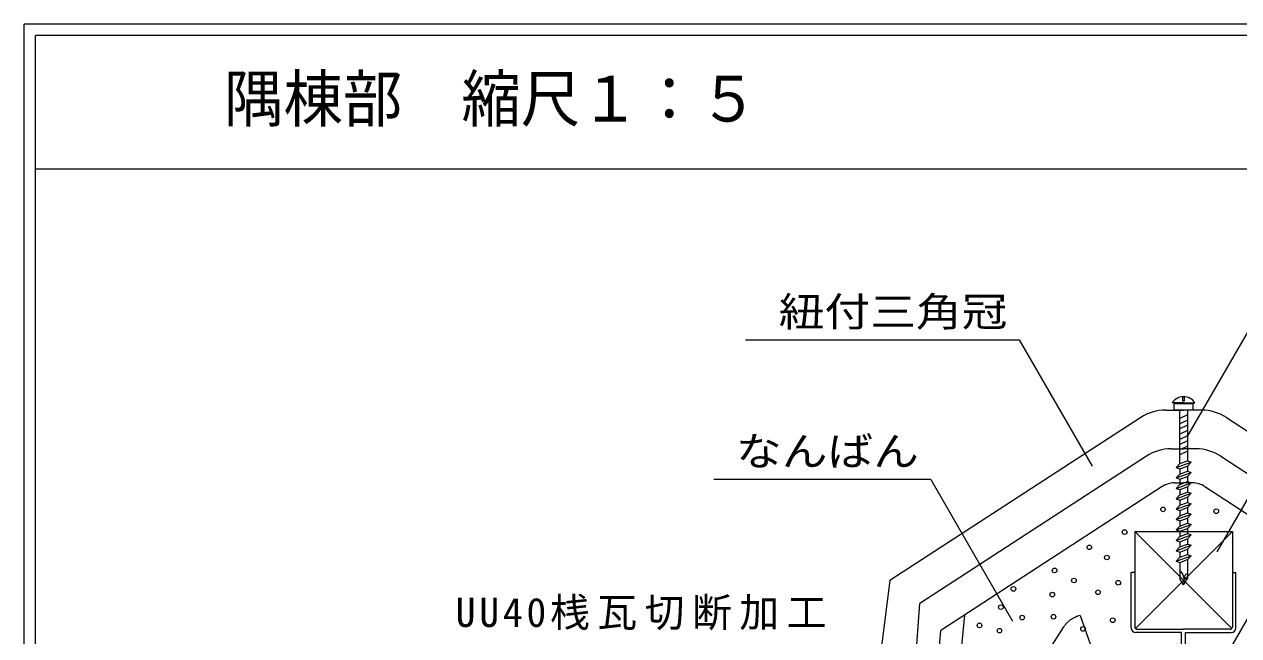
# Model space of a CAD drawing. Units: millimetres, scale not verified. Extents: x -990 to 1002, y -1561 to 1249.
# Drawn here: x -988 to -454, y -480 to -211 of the extents above; entities that cross this region are included whole.
import ezdxf
from ezdxf.enums import TextEntityAlignment as Align

# ---------------------------------------------------------------- set-up
doc = ezdxf.new("R2010")
doc.units = ezdxf.units.MM
doc.header["$LTSCALE"] = 5
doc.layers.add('0-0_0', color=7, linetype='Continuous', lineweight=18)
doc.styles.add('ＭＳ ゴシック', font='')
doc.styles.get('ＭＳ ゴシック').set_extended_font_data('MS Gothic')

msp = doc.modelspace()

# ---------------------------------------------------------------- linework, layer by layer
at = {"layer": '0-0_0'}
for p, q in [((1001.853, -211.484), (-988.147, -211.484)), ((-988.147, -1561.483), (-988.147, -211.484)), ((996.853, -216.484), (-983.147, -216.484)), ((-983.147, -1556.483), (-983.147, -216.484)), ((996.853, -275.202), (-983.147, -275.202)), ((-476.173, -392.456), (-437.319, -325.16)), ((-670.831, -350.321), (-550.412, -350.321)), ((-550.412, -350.321), (-518.345, -405.864)), ((-463.286, -443.487), (-412.429, -355.399)), ((-478.083, -377.991), (-483.1, -377.991)), ((-479.802, -378.373), (-479.802, -377.991)), ((-478.083, -377.991), (-473.065, -377.991)), ((-476.361, -378.373), (-476.361, -377.991)), ((-479.802, -404.741), (-479.802, -381.097)), ((-476.361, -383.283), (-479.802, -384.903)), ((-476.361, -381.097), (-476.361, -403.49)), ((-476.361, -385.573), (-479.802, -387.192)), ((-476.361, -387.862), (-479.802, -389.481)), ((-476.361, -390.151), (-479.802, -391.769)), ((-476.361, -392.439), (-479.802, -394.057)), ((-476.361, -394.727), (-479.802, -396.346)), ((-403.767, -392.763), (-477.245, -520.032)), ((-476.361, -397.016), (-479.802, -398.635)), ((-476.361, -399.304), (-479.802, -400.922)), ((-481.375, -406.459), (-474.79, -404.061)), ((-481.375, -406.459), (-479.804, -404.743)), ((-479.804, -407.032), (-476.363, -405.779)), ((-476.363, -405.779), (-474.79, -404.061)), ((-481.375, -406.459), (-479.804, -407.032)), ((-481.375, -411.036), (-474.79, -408.639)), ((-481.375, -411.036), (-479.804, -409.32)), ((-481.375, -411.036), (-479.804, -411.607)), ((-479.804, -407.03), (-479.804, -409.32)), ((-479.804, -409.32), (-476.363, -408.068)), ((-479.804, -411.607), (-476.363, -410.355)), ((-476.363, -410.355), (-474.79, -408.639)), ((-589.334, -411.787), (-684.817, -411.787)), ((-589.334, -411.787), (-553.366, -474.087)), ((-481.375, -415.613), (-474.79, -413.216)), ((-481.375, -415.613), (-479.804, -413.895)), ((-481.375, -415.613), (-479.804, -416.184)), ((-479.804, -411.606), (-479.804, -413.895)), ((-479.804, -413.895), (-476.363, -412.643)), ((-479.804, -416.184), (-476.363, -414.933)), ((-479.804, -416.184), (-479.804, -418.472)), ((-476.363, -414.933), (-474.79, -413.216)), ((-481.375, -420.188), (-474.792, -417.792)), ((-481.375, -420.188), (-479.804, -418.472)), ((-481.375, -420.188), (-479.804, -420.761)), ((-479.804, -420.761), (-476.363, -419.508)), ((-476.363, -419.508), (-474.792, -417.792)), ((-481.375, -424.765), (-474.792, -422.368)), ((-481.375, -424.765), (-479.804, -423.049)), ((-481.375, -424.765), (-479.804, -425.337)), ((-481.375, -429.341), (-474.792, -426.946)), ((-479.804, -425.337), (-476.363, -424.085)), ((-476.363, -424.085), (-474.792, -422.368)), ((-476.363, -428.661), (-474.792, -426.946)), ((-481.375, -429.341), (-479.804, -427.625)), ((-481.375, -429.341), (-479.804, -429.913)), ((-481.375, -433.917), (-474.792, -431.521)), ((-481.375, -433.917), (-479.804, -432.201)), ((-479.804, -429.913), (-476.363, -428.661)), ((-476.363, -433.237), (-474.792, -431.521)), ((-481.375, -433.917), (-479.804, -434.489)), ((-481.375, -438.495), (-474.792, -436.097)), ((-481.375, -438.495), (-479.804, -436.779)), ((-479.804, -434.489), (-476.363, -433.237)), ((-479.804, -439.066), (-476.363, -437.814)), ((-476.363, -437.814), (-474.792, -436.097)), ((-481.377, -443.071), (-474.792, -440.674)), ((-481.377, -443.071), (-479.804, -441.354)), ((-481.377, -443.071), (-479.804, -443.642)), ((-481.375, -438.495), (-479.804, -439.066)), ((-479.804, -443.642), (-476.363, -442.39)), ((-476.363, -442.39), (-474.792, -440.674)), ((-476.363, -442.39), (-476.363, -444.678)), ((-481.377, -447.647), (-474.792, -445.251)), ((-481.377, -447.647), (-479.804, -445.931)), ((-481.377, -447.647), (-479.804, -448.219)), ((-479.804, -448.219), (-476.363, -446.967)), ((-479.804, -448.219), (-479.804, -455.231)), ((-476.363, -444.678), (-474.792, -445.251)), ((-476.363, -446.967), (-474.792, -445.251)), ((-476.363, -446.967), (-476.363, -455.232)), ((-478.083, -458.089), (-479.804, -455.231)), ((-478.083, -458.089), (-476.363, -455.232))]:
    msp.add_line(p, q, dxfattribs=at)
at = {"layer": '0-0_0', "color": 3}
for p, q in [((-486.033, -381.214), (-478.094, -381.214)), ((-470.157, -381.214), (-478.094, -381.214)), ((-459.257, -384.446), (-348.843, -456.214)), ((-523.602, -471.471), (-524.703, -471.86)), ((-523.602, -471.471), (-509.273, -512.013)), ((-538.012, -487.866), (-530.749, -476.482))]:
    msp.add_line(p, q, dxfattribs=at)
at = {"layer": '0-0_0', "color": 4}
for p, q in [((-483.551, -398.215), (-478.094, -398.215)), ((-472.639, -398.215), (-478.094, -398.215)), ((-494.451, -401.445), (-594.095, -466.214)), ((-461.739, -401.445), (-362.094, -466.214)), ((-487.519, -414.83), (-584.953, -478.162)), ((-482.068, -413.214), (-478.094, -413.214)), ((-474.122, -413.214), (-478.094, -413.214)), ((-468.671, -414.83), (-371.238, -478.162)), ((-596.095, -493.214), (-594.095, -466.214)), ((-574.477, -471.352), (-581.181, -539.481)), ((-585.748, -488.902), (-584.953, -478.162))]:
    msp.add_line(p, q, dxfattribs=at)
at = {"layer": '0-0_0', "color": 5}
for p, q in [((-499.596, -434.566), (-456.888, -477.273)), ((-499.596, -434.566), (-499.596, -476.567)), ((-456.596, -434.566), (-499.303, -477.273)), ((-498.596, -477.566), (-478.094, -477.566)), ((-457.594, -477.566), (-478.094, -477.566))]:
    msp.add_line(p, q, dxfattribs=at)
at = {"layer": '0-0_0', "color": 6}
for p, q in [((-501.096, -477.066), (-501.096, -452.566)), ((-499.596, -452.566), (-501.096, -452.566)), ((-456.594, -452.566), (-455.094, -452.566)), ((-455.094, -477.066), (-455.094, -452.566)), ((-478.945, -479.066), (-499.096, -479.066)), ((-478.945, -539.541), (-478.945, -479.066)), ((-477.245, -479.066), (-457.094, -479.066)), ((-477.245, -539.532), (-477.245, -479.066))]:
    msp.add_line(p, q, dxfattribs=at)
at = {"layer": '0-0_0'}
msp.add_lwpolyline([(-482.378, -378.373), (-482.378, -381.097), (-473.819, -381.097), (-473.819, -378.373)], close=True, dxfattribs=at)
for points in [[(-478.584, -375.338), (-478.584, -377.137), (-477.627, -377.137), (-477.627, -375.368)], [(-479.804, -404.743), (-476.363, -403.491), (-474.79, -404.061)], [(-476.363, -405.779), (-476.363, -408.068), (-474.79, -408.639)], [(-476.363, -410.355), (-476.363, -412.643), (-474.79, -413.216)], [(-476.363, -414.933), (-476.363, -417.219), (-474.792, -417.792)], [(-479.804, -420.761), (-479.804, -423.049), (-476.363, -421.796)], [(-479.803, -417.372), (-479.803, -418.472), (-476.363, -417.219)], [(-476.363, -419.508), (-476.363, -421.796), (-474.792, -422.368)], [(-479.804, -425.337), (-479.804, -427.625), (-476.363, -426.373)], [(-476.363, -424.085), (-476.363, -426.373), (-474.792, -426.946)], [(-479.804, -429.913), (-479.804, -432.201), (-476.363, -430.95)], [(-476.363, -428.661), (-476.363, -430.95), (-474.792, -431.521)], [(-479.804, -434.489), (-479.804, -436.779), (-476.363, -435.526)], [(-476.363, -433.237), (-476.363, -435.526), (-474.792, -436.097)], [(-476.363, -437.814), (-476.363, -440.102), (-474.792, -440.674)], [(-479.804, -439.066), (-479.804, -441.354), (-476.363, -440.102)], [(-479.804, -443.642), (-479.804, -445.931), (-476.363, -444.678)]]:
    msp.add_lwpolyline(points, dxfattribs=at)
at = {"layer": '0-0_0', "color": 3}
for points in [[(-496.933, -384.446), (-607.346, -456.214), (-613.095, -501.215)], [(-524.703, -471.86), (-524.921, -471.939), (-525.139, -472.023), (-525.357, -472.111), (-525.574, -472.203), (-525.79, -472.3), (-526.006, -472.401), (-526.22, -472.507), (-526.433, -472.616), (-526.645, -472.73), (-526.855, -472.849), (-527.063, -472.971), (-527.27, -473.098), (-527.474, -473.23), (-527.677, -473.365), (-527.877, -473.505), (-528.074, -473.649), (-528.269, -473.797), (-528.461, -473.949), (-528.649, -474.106), (-528.835, -474.266), (-529.017, -474.43), (-529.196, -474.598), (-529.371, -474.77), (-529.542, -474.946), (-529.709, -475.126), (-529.871, -475.309), (-530.03, -475.496), (-530.183, -475.686), (-530.332, -475.88), (-530.476, -476.077), (-530.615, -476.278), (-530.749, -476.482)]]:
    msp.add_lwpolyline(points, dxfattribs=at)
at = {"layer": '0-0_0', "color": 5}
msp.add_lwpolyline([(-499.596, -434.566), (-456.594, -434.566), (-456.594, -476.567)], dxfattribs=at)
at = {"layer": '0-0_0'}
for centre in [(-487.144, -424.849), (-463.702, -425.663), (-504.062, -434.827), (-519.554, -441.546), (-511.808, -446.026), (-534.841, -451.728), (-552.941, -459.827), (-526.322, -456.151), (-506.851, -457.126), (-535.85, -462.343), (-515.742, -461.336), (-558.471, -467.872), (-567.882, -475.916), (-549.112, -472.468), (-535.32, -472.085), (-509.272, -473.618), (-559.071, -478.215), (-522.297, -477.448)]:
    msp.add_circle(centre, 1.018, dxfattribs=at)
for centre, radius, start, end in [((-478.083, -381.324), 6.023, 33.59941, 146.40073), ((-483.801, -456.124), 6.047, 341.0211, 47.17526), ((-475.436, -455.061), 2.308, 120.37192, 183.02666)]:
    msp.add_arc(centre, radius, start, end, dxfattribs=at)
at = {"layer": '0-0_0', "color": 3}
for centre, start, end in [((-486.033, -401.214), 90, 123.0239), ((-470.157, -401.214), 56.9761, 90)]:
    msp.add_arc(centre, 20, start, end, dxfattribs=at)
at = {"layer": '0-0_0', "color": 4}
for centre, radius, start, end in [((-483.551, -418.214), 20, 90, 123.0238), ((-472.639, -418.214), 20, 56.9762, 90), ((-482.068, -423.215), 10, 90, 123.02393), ((-474.122, -423.215), 10, 56.97607, 90)]:
    msp.add_arc(centre, radius, start, end, dxfattribs=at)
at = {"layer": '0-0_0', "color": 6}
for centre, start, end in [((-499.096, -477.066), 180, 270), ((-457.094, -477.066), 270, 0)]:
    msp.add_arc(centre, 2, start, end, dxfattribs=at)
at = {"layer": '0-0_0', "color": 5}
for centre, start, end in [((-498.596, -476.567), 180, 270), ((-457.594, -476.567), 270, 0)]:
    msp.add_arc(centre, 1, start, end, dxfattribs=at)

# ---------------------------------------------------------------- texts
at = {"layer": '0-0_0', "color": 3, "style": 'ＭＳ ゴシック', "width": 0.95}
msp.add_text('隅棟部  縮尺１：５', height=20.16, dxfattribs=at).set_placement((-900.221, -260.319), align=Align.BOTTOM_LEFT)
at = {"layer": '0-0_0', "color": 4, "style": 'ＭＳ ゴシック', "width": 1.15}
for s, p in [('紐付三角冠', (-656.216, -348.155)), ('なんばん', (-675.019, -409.531))]:
    msp.add_text(s, height=12.83, dxfattribs=at).set_placement(p, align=Align.BOTTOM_LEFT)
at = {"layer": '0-0_0', "color": 4, "insert": (-798.373, -478.127), "char_height": 12.83, "attachment_point": 7, "style": 'ＭＳ ゴシック'}
msp.add_mtext('\\T1.19;UU40桟瓦切断加工', dxfattribs=at)

doc.saveas('drawing.dxf')
